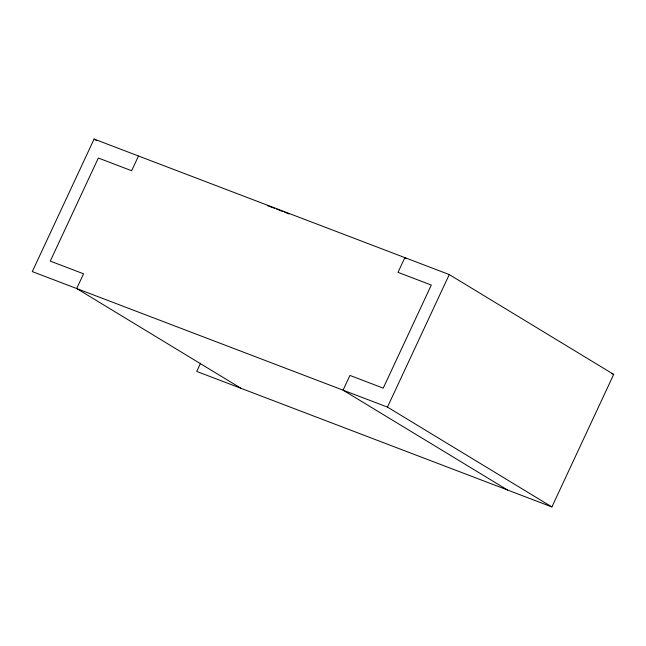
<?xml version="1.0" encoding="UTF-8"?>
<svg xmlns="http://www.w3.org/2000/svg" width="646" height="646" viewBox="0 0 646 646"><rect width="100%" height="100%" fill="white"/><g stroke="black" fill="none" stroke-linecap="round" stroke-linejoin="round"><path stroke-width="0.97" d="M94.098 139.068L32.3 271.595L387.463 407.101L551.902 506.932L613.7 374.405L449.269 274.566L94.098 139.068L96.682 140.634M138.494 156.001L131.631 170.73L98.329 158.028L50.267 261.105L83.56 273.807L76.696 288.536L241.128 388.375M200.567 363.205L196.731 371.434L551.902 506.932M387.463 407.101L449.269 274.566M611.851 373.695L613.7 374.405M406.592 258.675L404.872 257.625L398.001 272.354L431.302 285.056L383.231 388.141L349.938 375.431L343.066 390.16L507.506 489.999M267.541 205.678A147.546 13.114 25 0 1 274.389 208.246M276.399 209.013A147.546 13.114 25 0 1 279.452 210.192M280.299 210.523A147.546 13.114 25 0 1 282.867 211.525M284.611 212.211A147.546 13.114 25 0 1 289.053 213.988"/></g></svg>
